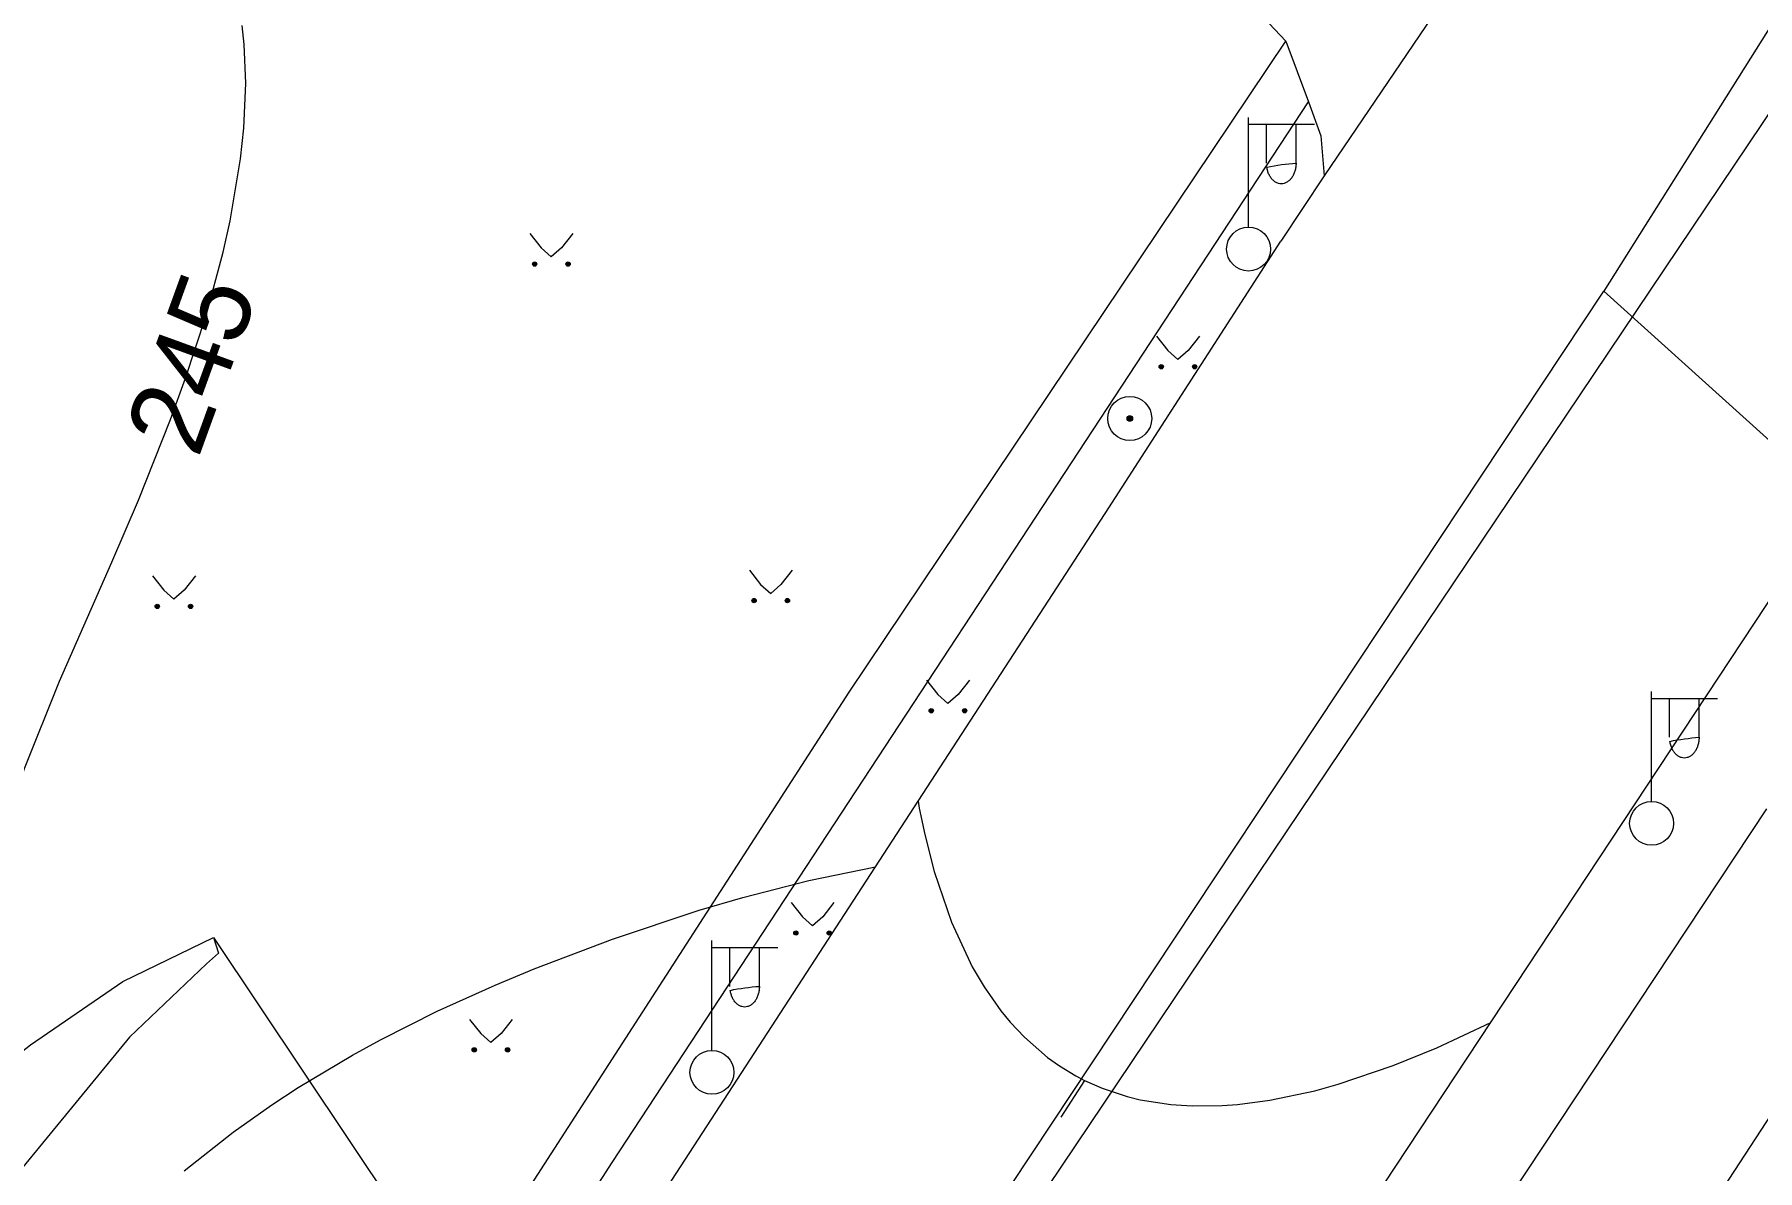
# Model space of a CAD drawing. Extents: x 1000 to 4000, y -5000 to -1000.
# Drawn here: x 1042.6 to 1121.1, y -4316.6 to -4264.8 of the extents above; entities that cross this region are included whole.
import ezdxf
from ezdxf.enums import TextEntityAlignment as Align

# ---------------------------------------------------------------- set-up
doc = ezdxf.new("R2010")
doc.units = 0
doc.header["$MEASUREMENT"] = 0
for name, color, linetype in [('СЛОЙ_24', 7, 'CONTINUOUS'), ('СЛОЙ_3', 7, 'CONTINUOUS'), ('СЛОЙ_37', 7, 'CONTINUOUS'), ('СЛОЙ_40', 7, 'CONTINUOUS'), ('СЛОЙ_41', 7, 'CONTINUOUS'), ('СЛОЙ_44', 7, 'CONTINUOUS'), ('СЛОЙ_50', 7, 'CONTINUOUS'), ('СЛОЙ_51', 7, 'CONTINUOUS'), ('СЛОЙ_52', 7, 'CONTINUOUS')]:
    doc.layers.add(name, color=color, linetype=linetype)
doc.styles.add('STYLE-CHAR_FAST_FONT', font='CHAR_FAST_FONT.shx')

# ---------------------------------------------------------------- blocks, each defined once
blk = doc.blocks.new('*U115')
at = {"layer": 'СЛОЙ_3', "color": 5, "linetype": 'Continuous'}
for points in [[(-0.125, -0.025), (-0.128, 0), (-0.125, 0.025)], [(-0.118, -0.049), (-0.125, 0.025), (-0.118, 0.049)], [(-0.125, -0.025), (-0.125, 0.025), (-0.118, -0.049)], [(-0.106, -0.071), (-0.118, 0.049), (-0.106, 0.071)], [(-0.118, -0.049), (-0.118, 0.049), (-0.106, -0.071)], [(-0.09, -0.09), (-0.106, 0.071), (-0.09, 0.09)], [(-0.106, -0.071), (-0.106, 0.071), (-0.09, -0.09)], [(-0.071, -0.106), (-0.09, 0.09), (-0.071, 0.106)], [(-0.09, -0.09), (-0.09, 0.09), (-0.071, -0.106)], [(-0.049, -0.118), (-0.071, 0.106), (-0.049, 0.118)], [(-0.071, -0.106), (-0.071, 0.106), (-0.049, -0.118)], [(-0.025, -0.125), (-0.049, 0.118), (-0.025, 0.125)], [(-0.049, -0.118), (-0.049, 0.118), (-0.025, -0.125)], [(0, -0.128), (-0.025, 0.125), (0, 0.127)], [(-0.025, -0.125), (-0.025, 0.125), (0, -0.128)]]:
    blk.add_solid(points, dxfattribs=at)
at = {"layer": 'СЛОЙ_3', "color": 5, "linetype": 'Continuous', "extrusion": (0, 0, -1)}
for points in [[(0, -0.128), (0, 0.127), (-0.025, -0.125)], [(-0.025, -0.125), (0, 0.127), (-0.025, 0.125)], [(-0.025, -0.125), (-0.025, 0.125), (-0.049, -0.118)], [(-0.049, -0.118), (-0.025, 0.125), (-0.049, 0.118)], [(-0.049, -0.118), (-0.049, 0.118), (-0.071, -0.106)], [(-0.071, -0.106), (-0.049, 0.118), (-0.071, 0.106)], [(-0.071, -0.106), (-0.071, 0.106), (-0.09, -0.09)], [(-0.09, -0.09), (-0.071, 0.106), (-0.09, 0.09)], [(-0.09, -0.09), (-0.09, 0.09), (-0.106, -0.071)], [(-0.106, -0.071), (-0.09, 0.09), (-0.106, 0.071)], [(-0.106, -0.071), (-0.106, 0.071), (-0.118, -0.049)], [(-0.118, -0.049), (-0.106, 0.071), (-0.118, 0.049)], [(-0.118, -0.049), (-0.118, 0.049), (-0.125, -0.025)], [(-0.125, -0.025), (-0.118, 0.049), (-0.125, 0.025)], [(-0.125, -0.025), (-0.125, 0.025), (-0.127, 0)]]:
    blk.add_solid(points, dxfattribs=at)

msp = doc.modelspace()

# ---------------------------------------------------------------- linework, layer by layer
at = {"layer": 'СЛОЙ_24', "color": 253, "linetype": 'Continuous', "lineweight": 0}
for points in [[(1049.98, -4251.891), (1094.884, -4261.909), (1098.32, -4263.747), (1099.599, -4265.106)], [(1061.811, -4322.475), (1079.7, -4294.764), (1099.599, -4265.106)], [(1099.599, -4265.106), (1100.62, -4267.87)], [(1043.803, -4353.619), (1050.612, -4344.566), (1068.913, -4316.188), (1100.62, -4267.87)], [(1100.62, -4267.87), (1101.188, -4269.41), (1101.34, -4271.235)], [(1101.34, -4271.235), (1099.359, -4274.22)], [(1053.52, -4344.839), (1091.527, -4286.37), (1099.359, -4274.22)], [(1000, -4474.707), (1122.031, -4289.966)], [(1000, -4499.21), (1096.219, -4353.04), (1126.535, -4306.624), (1132.158, -4296.537)]]:
    msp.add_lwpolyline(points, dxfattribs=at)
at = {"layer": 'СЛОЙ_3', "color": 253, "linetype": 'Continuous', "lineweight": 0}
for p, q in [((1097.895, -4273.577), (1097.895, -4268.577)), ((1097.895, -4271.577), (1097.895, -4268.577)), ((1097.895, -4268.891), (1100.895, -4268.891)), ((1098.716, -4270.659), (1098.716, -4268.891)), ((1100.058, -4270.659), (1100.058, -4268.891)), ((1116.254, -4299.736), (1116.254, -4294.736)), ((1116.254, -4297.736), (1116.254, -4294.736)), ((1116.254, -4295.05), (1119.254, -4295.05)), ((1117.075, -4296.818), (1117.075, -4295.05)), ((1118.417, -4296.818), (1118.417, -4295.05)), ((1073.451, -4311.08), (1073.451, -4306.08)), ((1073.451, -4309.08), (1073.451, -4306.08)), ((1073.451, -4306.394), (1076.451, -4306.394)), ((1074.272, -4308.162), (1074.272, -4306.394)), ((1075.614, -4308.162), (1075.614, -4306.394))]:
    msp.add_line(p, q, dxfattribs=at)
for points in [[(1100.058, -4270.659, -0.035191), (1100.045, -4270.843, -0.036545), (1100.007, -4271.02, -0.03934), (1099.945, -4271.183, -0.0437), (1099.862, -4271.326, -0.049642), (1099.76, -4271.443, -0.056748), (1099.644, -4271.53, -0.0637), (1099.518, -4271.584, -0.068204), (1099.387, -4271.602, -0.068204), (1099.256, -4271.584, -0.0637), (1099.13, -4271.53, -0.056748), (1099.014, -4271.443, -0.049642), (1098.912, -4271.326, -0.0437), (1098.829, -4271.183, -0.03934), (1098.767, -4271.02, -0.036545), (1098.729, -4270.843, -0.035191)], [(1118.417, -4296.818, -0.035191), (1118.404, -4297.002, -0.036545), (1118.366, -4297.179, -0.03934), (1118.304, -4297.342, -0.0437), (1118.221, -4297.485, -0.049642), (1118.119, -4297.602, -0.056748), (1118.003, -4297.689, -0.0637), (1117.877, -4297.743, -0.068204), (1117.746, -4297.761, -0.068204), (1117.615, -4297.743, -0.0637), (1117.489, -4297.689, -0.056748), (1117.373, -4297.602, -0.049642), (1117.271, -4297.485, -0.0437), (1117.188, -4297.342, -0.03934), (1117.126, -4297.179, -0.036545), (1117.088, -4297.002, -0.035191)], [(1075.614, -4308.162, -0.035191), (1075.601, -4308.346, -0.036545), (1075.563, -4308.523, -0.03934), (1075.501, -4308.686, -0.0437), (1075.418, -4308.829, -0.049642), (1075.316, -4308.946, -0.056748), (1075.2, -4309.033, -0.0637), (1075.074, -4309.087, -0.068204), (1074.943, -4309.105, -0.068204), (1074.812, -4309.087, -0.0637), (1074.686, -4309.033, -0.056748), (1074.57, -4308.946, -0.049642), (1074.468, -4308.829, -0.0437), (1074.385, -4308.686, -0.03934), (1074.323, -4308.523, -0.036545), (1074.285, -4308.346, -0.035191)]]:
    msp.add_lwpolyline(points, format="xyb", close=True, dxfattribs=at)
for centre, radius in [((1097.895, -4274.577), 1), ((1092.486, -4282.294), 1), ((1092.486, -4282.294), 0.127), ((1116.254, -4300.736), 1), ((1073.451, -4312.08), 1)]:
    msp.add_circle(centre, radius, dxfattribs=at)
at = {"layer": 'СЛОЙ_37', "color": 253, "linetype": 'Continuous', "lineweight": 0}
for points in [[(1018.812, -4375.464), (1015.115, -4369.626), (1011.384, -4365.175), (1009.4, -4363.675), (1008.815, -4363.141), (1008.556, -4362.78), (1008.574, -4362.264), (1008.739, -4361.857), (1011.708, -4356.776), (1012.115, -4355.708), (1014.122, -4352.174), (1021.707, -4337.773), (1022.622, -4335.943), (1030.919, -4321.262), (1033.346, -4318.478), (1037.844, -4314.411), (1042.418, -4310.827), (1046.624, -4307.941), (1050.752, -4305.936)], [(1050.752, -4305.936), (1050.97, -4306.65), (1050.436, -4307.133), (1046.929, -4310.483), (1040.512, -4318.274), (1036.433, -4323.04), (1032.012, -4328.684), (1025.265, -4337.696), (1023.842, -4340.111), (1022.927, -4342.195), (1017.958, -4352.708), (1015.125, -4358.796), (1015.048, -4359.79), (1015.2, -4360.807), (1015.632, -4361.926), (1015.999, -4362.634), (1021.012, -4371.897), (1018.812, -4375.464)]]:
    msp.add_lwpolyline(points, dxfattribs=at)
at = {"layer": 'СЛОЙ_40', "color": 253, "linetype": 'Continuous', "lineweight": 0}
msp.add_line((1050.752, -4305.936), (1061.811, -4322.475), dxfattribs=at)
msp.add_lwpolyline([(1003.863, -4477.748), (1034.808, -4431.013), (1121.503, -4300.079)], dxfattribs=at)
at = {"layer": 'СЛОЙ_41', "color": 253, "linetype": 'Continuous', "lineweight": 0}
for p, q in [((1065.163, -4273.874), (1065.673, -4274.524)), ((1067.113, -4273.874), (1066.603, -4274.524)), ((1065.673, -4274.524), (1066.133, -4274.934)), ((1066.603, -4274.524), (1066.133, -4274.934)), ((1093.706, -4278.546), (1094.216, -4279.196)), ((1095.656, -4278.546), (1095.146, -4279.196)), ((1094.216, -4279.196), (1094.676, -4279.606)), ((1095.146, -4279.196), (1094.676, -4279.606)), ((1075.158, -4289.201), (1075.668, -4289.851)), ((1077.108, -4289.201), (1076.598, -4289.851)), ((1047.971, -4289.465), (1048.481, -4290.115)), ((1048.481, -4290.115), (1048.941, -4290.525)), ((1049.411, -4290.115), (1048.941, -4290.525)), ((1049.921, -4289.465), (1049.411, -4290.115)), ((1075.668, -4289.851), (1076.128, -4290.261)), ((1076.598, -4289.851), (1076.128, -4290.261)), ((1083.23, -4294.221), (1083.74, -4294.871)), ((1085.18, -4294.221), (1084.67, -4294.871)), ((1083.74, -4294.871), (1084.2, -4295.281)), ((1084.67, -4294.871), (1084.2, -4295.281)), ((1077.06, -4304.343), (1077.57, -4304.993)), ((1077.57, -4304.993), (1078.03, -4305.403)), ((1078.5, -4304.993), (1078.03, -4305.403)), ((1079.01, -4304.343), (1078.5, -4304.993)), ((1062.409, -4309.666), (1062.919, -4310.316)), ((1064.359, -4309.666), (1063.849, -4310.316)), ((1062.919, -4310.316), (1063.379, -4310.726)), ((1063.849, -4310.316), (1063.379, -4310.726))]:
    msp.add_line(p, q, dxfattribs=at)
for centre in [(1065.377, -4275.262), (1066.898, -4275.262), (1093.92, -4279.934), (1095.441, -4279.934), (1048.185, -4290.855), (1049.706, -4290.855), (1075.372, -4290.589), (1076.893, -4290.589), (1083.444, -4295.609), (1084.965, -4295.609), (1077.274, -4305.731), (1078.795, -4305.731), (1062.623, -4311.054), (1064.144, -4311.054)]:
    msp.add_circle(centre, 0.0976, dxfattribs=at)
for points in [[(1065.286, -4275.299), (1065.281, -4275.243), (1065.286, -4275.225)], [(1065.295, -4275.316), (1065.286, -4275.225), (1065.295, -4275.208)], [(1065.286, -4275.299), (1065.286, -4275.225), (1065.295, -4275.316)], [(1065.308, -4275.331), (1065.295, -4275.208), (1065.308, -4275.193)], [(1065.295, -4275.316), (1065.295, -4275.208), (1065.308, -4275.331)], [(1065.322, -4275.343), (1065.308, -4275.193), (1065.322, -4275.181)], [(1065.308, -4275.331), (1065.308, -4275.193), (1065.322, -4275.343)], [(1065.339, -4275.352), (1065.322, -4275.181), (1065.339, -4275.172)], [(1065.322, -4275.343), (1065.322, -4275.181), (1065.339, -4275.352)], [(1065.358, -4275.358), (1065.339, -4275.172), (1065.358, -4275.166)], [(1065.339, -4275.352), (1065.339, -4275.172), (1065.358, -4275.358)], [(1065.377, -4275.36), (1065.358, -4275.166), (1065.377, -4275.164)], [(1065.358, -4275.358), (1065.358, -4275.166), (1065.377, -4275.36)], [(1066.807, -4275.299), (1066.802, -4275.243), (1066.807, -4275.225)], [(1066.816, -4275.316), (1066.807, -4275.225), (1066.816, -4275.208)], [(1066.807, -4275.299), (1066.807, -4275.225), (1066.816, -4275.316)], [(1066.829, -4275.331), (1066.816, -4275.208), (1066.829, -4275.193)], [(1066.816, -4275.316), (1066.816, -4275.208), (1066.829, -4275.331)], [(1066.843, -4275.343), (1066.829, -4275.193), (1066.843, -4275.181)], [(1066.829, -4275.331), (1066.829, -4275.193), (1066.843, -4275.343)], [(1066.86, -4275.352), (1066.843, -4275.181), (1066.86, -4275.172)], [(1066.843, -4275.343), (1066.843, -4275.181), (1066.86, -4275.352)], [(1066.879, -4275.358), (1066.86, -4275.172), (1066.879, -4275.166)], [(1066.86, -4275.352), (1066.86, -4275.172), (1066.879, -4275.358)], [(1066.898, -4275.36), (1066.879, -4275.166), (1066.898, -4275.164)], [(1066.879, -4275.358), (1066.879, -4275.166), (1066.898, -4275.36)], [(1065.281, -4275.281), (1065.279, -4275.262), (1065.281, -4275.243)], [(1065.281, -4275.281), (1065.281, -4275.243), (1065.286, -4275.299)], [(1066.802, -4275.281), (1066.8, -4275.262), (1066.802, -4275.243)], [(1066.802, -4275.281), (1066.802, -4275.243), (1066.807, -4275.299)], [(1093.824, -4279.953), (1093.822, -4279.934), (1093.824, -4279.915)], [(1093.829, -4279.971), (1093.824, -4279.915), (1093.829, -4279.897)], [(1093.824, -4279.953), (1093.824, -4279.915), (1093.829, -4279.971)], [(1093.838, -4279.988), (1093.829, -4279.897), (1093.838, -4279.88)], [(1093.829, -4279.971), (1093.829, -4279.897), (1093.838, -4279.988)], [(1093.851, -4280.003), (1093.838, -4279.88), (1093.851, -4279.865)], [(1093.838, -4279.988), (1093.838, -4279.88), (1093.851, -4280.003)], [(1093.865, -4280.015), (1093.851, -4279.865), (1093.865, -4279.853)], [(1093.851, -4280.003), (1093.851, -4279.865), (1093.865, -4280.015)], [(1093.882, -4280.024), (1093.865, -4279.853), (1093.882, -4279.844)], [(1093.865, -4280.015), (1093.865, -4279.853), (1093.882, -4280.024)], [(1093.901, -4280.03), (1093.882, -4279.844), (1093.901, -4279.838)], [(1093.882, -4280.024), (1093.882, -4279.844), (1093.901, -4280.03)], [(1093.92, -4280.032), (1093.901, -4279.838), (1093.92, -4279.836)], [(1093.901, -4280.03), (1093.901, -4279.838), (1093.92, -4280.032)], [(1095.345, -4279.953), (1095.343, -4279.934), (1095.345, -4279.915)], [(1095.35, -4279.971), (1095.345, -4279.915), (1095.35, -4279.897)], [(1095.345, -4279.953), (1095.345, -4279.915), (1095.35, -4279.971)], [(1095.359, -4279.988), (1095.35, -4279.897), (1095.359, -4279.88)], [(1095.35, -4279.971), (1095.35, -4279.897), (1095.359, -4279.988)], [(1095.372, -4280.003), (1095.359, -4279.88), (1095.372, -4279.865)], [(1095.359, -4279.988), (1095.359, -4279.88), (1095.372, -4280.003)], [(1095.386, -4280.015), (1095.372, -4279.865), (1095.386, -4279.853)], [(1095.372, -4280.003), (1095.372, -4279.865), (1095.386, -4280.015)], [(1095.403, -4280.024), (1095.386, -4279.853), (1095.403, -4279.844)], [(1095.386, -4280.015), (1095.386, -4279.853), (1095.403, -4280.024)], [(1095.422, -4280.03), (1095.403, -4279.844), (1095.422, -4279.838)], [(1095.403, -4280.024), (1095.403, -4279.844), (1095.422, -4280.03)], [(1095.441, -4280.032), (1095.422, -4279.838), (1095.441, -4279.836)], [(1095.422, -4280.03), (1095.422, -4279.838), (1095.441, -4280.032)], [(1048.089, -4290.874), (1048.087, -4290.855), (1048.089, -4290.835)], [(1048.095, -4290.892), (1048.089, -4290.835), (1048.095, -4290.817)], [(1048.089, -4290.874), (1048.089, -4290.835), (1048.095, -4290.892)], [(1048.104, -4290.909), (1048.095, -4290.817), (1048.104, -4290.8)], [(1048.095, -4290.892), (1048.095, -4290.817), (1048.104, -4290.909)], [(1048.116, -4290.924), (1048.104, -4290.8), (1048.116, -4290.786)], [(1048.104, -4290.909), (1048.104, -4290.8), (1048.116, -4290.924)], [(1048.131, -4290.936), (1048.116, -4290.786), (1048.131, -4290.773)], [(1048.116, -4290.924), (1048.116, -4290.786), (1048.131, -4290.936)], [(1048.148, -4290.945), (1048.131, -4290.773), (1048.148, -4290.764)], [(1048.131, -4290.936), (1048.131, -4290.773), (1048.148, -4290.945)], [(1048.166, -4290.95), (1048.148, -4290.764), (1048.166, -4290.759)], [(1048.148, -4290.945), (1048.148, -4290.764), (1048.166, -4290.95)], [(1048.185, -4290.952), (1048.166, -4290.759), (1048.185, -4290.757)], [(1048.166, -4290.95), (1048.166, -4290.759), (1048.185, -4290.952)], [(1049.61, -4290.874), (1049.608, -4290.855), (1049.61, -4290.835)], [(1049.616, -4290.892), (1049.61, -4290.835), (1049.616, -4290.817)], [(1049.61, -4290.874), (1049.61, -4290.835), (1049.616, -4290.892)], [(1049.625, -4290.909), (1049.616, -4290.817), (1049.625, -4290.8)], [(1049.616, -4290.892), (1049.616, -4290.817), (1049.625, -4290.909)], [(1049.637, -4290.924), (1049.625, -4290.8), (1049.637, -4290.786)], [(1049.625, -4290.909), (1049.625, -4290.8), (1049.637, -4290.924)], [(1049.652, -4290.936), (1049.637, -4290.786), (1049.652, -4290.773)], [(1049.637, -4290.924), (1049.637, -4290.786), (1049.652, -4290.936)], [(1049.669, -4290.945), (1049.652, -4290.773), (1049.669, -4290.764)], [(1049.652, -4290.936), (1049.652, -4290.773), (1049.669, -4290.945)], [(1049.687, -4290.95), (1049.669, -4290.764), (1049.687, -4290.759)], [(1049.669, -4290.945), (1049.669, -4290.764), (1049.687, -4290.95)], [(1049.706, -4290.952), (1049.687, -4290.759), (1049.706, -4290.757)], [(1049.687, -4290.95), (1049.687, -4290.759), (1049.706, -4290.952)], [(1075.276, -4290.608), (1075.274, -4290.589), (1075.276, -4290.57)], [(1075.281, -4290.626), (1075.276, -4290.57), (1075.281, -4290.552)], [(1075.276, -4290.608), (1075.276, -4290.57), (1075.281, -4290.626)], [(1075.29, -4290.643), (1075.281, -4290.552), (1075.29, -4290.535)], [(1075.281, -4290.626), (1075.281, -4290.552), (1075.29, -4290.643)], [(1075.303, -4290.658), (1075.29, -4290.535), (1075.303, -4290.52)], [(1075.29, -4290.643), (1075.29, -4290.535), (1075.303, -4290.658)], [(1075.317, -4290.67), (1075.303, -4290.52), (1075.317, -4290.508)], [(1075.303, -4290.658), (1075.303, -4290.52), (1075.317, -4290.67)], [(1075.334, -4290.679), (1075.317, -4290.508), (1075.334, -4290.499)], [(1075.317, -4290.67), (1075.317, -4290.508), (1075.334, -4290.679)], [(1075.353, -4290.685), (1075.334, -4290.499), (1075.353, -4290.493)], [(1075.334, -4290.679), (1075.334, -4290.499), (1075.353, -4290.685)], [(1075.372, -4290.687), (1075.353, -4290.493), (1075.372, -4290.491)], [(1075.353, -4290.685), (1075.353, -4290.493), (1075.372, -4290.687)], [(1076.797, -4290.608), (1076.795, -4290.589), (1076.797, -4290.57)], [(1076.802, -4290.626), (1076.797, -4290.57), (1076.802, -4290.552)], [(1076.797, -4290.608), (1076.797, -4290.57), (1076.802, -4290.626)], [(1076.811, -4290.643), (1076.802, -4290.552), (1076.811, -4290.535)], [(1076.802, -4290.626), (1076.802, -4290.552), (1076.811, -4290.643)], [(1076.824, -4290.658), (1076.811, -4290.535), (1076.824, -4290.52)], [(1076.811, -4290.643), (1076.811, -4290.535), (1076.824, -4290.658)], [(1076.838, -4290.67), (1076.824, -4290.52), (1076.838, -4290.508)], [(1076.824, -4290.658), (1076.824, -4290.52), (1076.838, -4290.67)], [(1076.855, -4290.679), (1076.838, -4290.508), (1076.855, -4290.499)], [(1076.838, -4290.67), (1076.838, -4290.508), (1076.855, -4290.679)], [(1076.874, -4290.685), (1076.855, -4290.499), (1076.874, -4290.493)], [(1076.855, -4290.679), (1076.855, -4290.499), (1076.874, -4290.685)], [(1076.893, -4290.687), (1076.874, -4290.493), (1076.893, -4290.491)], [(1076.874, -4290.685), (1076.874, -4290.493), (1076.893, -4290.687)], [(1083.348, -4295.628), (1083.346, -4295.609), (1083.348, -4295.59)], [(1083.353, -4295.646), (1083.348, -4295.59), (1083.353, -4295.572)], [(1083.348, -4295.628), (1083.348, -4295.59), (1083.353, -4295.646)], [(1083.362, -4295.663), (1083.353, -4295.572), (1083.362, -4295.555)], [(1083.353, -4295.646), (1083.353, -4295.572), (1083.362, -4295.663)], [(1083.375, -4295.678), (1083.362, -4295.555), (1083.375, -4295.54)], [(1083.362, -4295.663), (1083.362, -4295.555), (1083.375, -4295.678)], [(1083.389, -4295.69), (1083.375, -4295.54), (1083.389, -4295.528)], [(1083.375, -4295.678), (1083.375, -4295.54), (1083.389, -4295.69)], [(1083.406, -4295.699), (1083.389, -4295.528), (1083.406, -4295.519)], [(1083.389, -4295.69), (1083.389, -4295.528), (1083.406, -4295.699)], [(1083.425, -4295.705), (1083.406, -4295.519), (1083.425, -4295.513)], [(1083.406, -4295.699), (1083.406, -4295.519), (1083.425, -4295.705)], [(1083.444, -4295.707), (1083.425, -4295.513), (1083.444, -4295.511)], [(1083.425, -4295.705), (1083.425, -4295.513), (1083.444, -4295.707)], [(1084.869, -4295.628), (1084.867, -4295.609), (1084.869, -4295.59)], [(1084.874, -4295.646), (1084.869, -4295.59), (1084.874, -4295.572)], [(1084.869, -4295.628), (1084.869, -4295.59), (1084.874, -4295.646)], [(1084.883, -4295.663), (1084.874, -4295.572), (1084.883, -4295.555)], [(1084.874, -4295.646), (1084.874, -4295.572), (1084.883, -4295.663)], [(1084.896, -4295.678), (1084.883, -4295.555), (1084.896, -4295.54)], [(1084.883, -4295.663), (1084.883, -4295.555), (1084.896, -4295.678)], [(1084.91, -4295.69), (1084.896, -4295.54), (1084.91, -4295.528)], [(1084.896, -4295.678), (1084.896, -4295.54), (1084.91, -4295.69)], [(1084.927, -4295.699), (1084.91, -4295.528), (1084.927, -4295.519)], [(1084.91, -4295.69), (1084.91, -4295.528), (1084.927, -4295.699)], [(1084.946, -4295.705), (1084.927, -4295.519), (1084.946, -4295.513)], [(1084.927, -4295.699), (1084.927, -4295.519), (1084.946, -4295.705)], [(1084.965, -4295.707), (1084.946, -4295.513), (1084.965, -4295.511)], [(1084.946, -4295.705), (1084.946, -4295.513), (1084.965, -4295.707)], [(1077.178, -4305.75), (1077.176, -4305.731), (1077.178, -4305.712)], [(1077.183, -4305.768), (1077.178, -4305.712), (1077.183, -4305.694)], [(1077.178, -4305.75), (1077.178, -4305.712), (1077.183, -4305.768)], [(1077.192, -4305.785), (1077.183, -4305.694), (1077.192, -4305.677)], [(1077.183, -4305.768), (1077.183, -4305.694), (1077.192, -4305.785)], [(1077.205, -4305.8), (1077.192, -4305.677), (1077.205, -4305.662)], [(1077.192, -4305.785), (1077.192, -4305.677), (1077.205, -4305.8)], [(1077.219, -4305.812), (1077.205, -4305.662), (1077.219, -4305.65)], [(1077.205, -4305.8), (1077.205, -4305.662), (1077.219, -4305.812)], [(1077.236, -4305.821), (1077.219, -4305.65), (1077.236, -4305.641)], [(1077.219, -4305.812), (1077.219, -4305.65), (1077.236, -4305.821)], [(1077.255, -4305.827), (1077.236, -4305.641), (1077.255, -4305.635)], [(1077.236, -4305.821), (1077.236, -4305.641), (1077.255, -4305.827)], [(1077.274, -4305.829), (1077.255, -4305.635), (1077.274, -4305.633)], [(1077.255, -4305.827), (1077.255, -4305.635), (1077.274, -4305.829)], [(1078.699, -4305.75), (1078.697, -4305.731), (1078.699, -4305.712)], [(1078.704, -4305.768), (1078.699, -4305.712), (1078.704, -4305.694)], [(1078.699, -4305.75), (1078.699, -4305.712), (1078.704, -4305.768)], [(1078.713, -4305.785), (1078.704, -4305.694), (1078.713, -4305.677)], [(1078.704, -4305.768), (1078.704, -4305.694), (1078.713, -4305.785)], [(1078.726, -4305.8), (1078.713, -4305.677), (1078.726, -4305.662)], [(1078.713, -4305.785), (1078.713, -4305.677), (1078.726, -4305.8)], [(1078.74, -4305.812), (1078.726, -4305.662), (1078.74, -4305.65)], [(1078.726, -4305.8), (1078.726, -4305.662), (1078.74, -4305.812)], [(1078.757, -4305.821), (1078.74, -4305.65), (1078.757, -4305.641)], [(1078.74, -4305.812), (1078.74, -4305.65), (1078.757, -4305.821)], [(1078.776, -4305.827), (1078.757, -4305.641), (1078.776, -4305.635)], [(1078.757, -4305.821), (1078.757, -4305.641), (1078.776, -4305.827)], [(1078.795, -4305.829), (1078.776, -4305.635), (1078.795, -4305.633)], [(1078.776, -4305.827), (1078.776, -4305.635), (1078.795, -4305.829)], [(1062.527, -4311.073), (1062.525, -4311.054), (1062.527, -4311.035)], [(1062.532, -4311.091), (1062.527, -4311.035), (1062.532, -4311.017)], [(1062.527, -4311.073), (1062.527, -4311.035), (1062.532, -4311.091)], [(1062.541, -4311.108), (1062.532, -4311.017), (1062.541, -4311)], [(1062.532, -4311.091), (1062.532, -4311.017), (1062.541, -4311.108)], [(1062.554, -4311.123), (1062.541, -4311), (1062.554, -4310.985)], [(1062.541, -4311.108), (1062.541, -4311), (1062.554, -4311.123)], [(1062.568, -4311.135), (1062.554, -4310.985), (1062.568, -4310.973)], [(1062.554, -4311.123), (1062.554, -4310.985), (1062.568, -4311.135)], [(1062.585, -4311.144), (1062.568, -4310.973), (1062.585, -4310.964)], [(1062.568, -4311.135), (1062.568, -4310.973), (1062.585, -4311.144)], [(1062.604, -4311.15), (1062.585, -4310.964), (1062.604, -4310.958)], [(1062.585, -4311.144), (1062.585, -4310.964), (1062.604, -4311.15)], [(1062.623, -4311.152), (1062.604, -4310.958), (1062.623, -4310.956)], [(1062.604, -4311.15), (1062.604, -4310.958), (1062.623, -4311.152)], [(1064.048, -4311.073), (1064.046, -4311.054), (1064.048, -4311.035)], [(1064.053, -4311.091), (1064.048, -4311.035), (1064.053, -4311.017)], [(1064.048, -4311.073), (1064.048, -4311.035), (1064.053, -4311.091)], [(1064.062, -4311.108), (1064.053, -4311.017), (1064.062, -4311)], [(1064.053, -4311.091), (1064.053, -4311.017), (1064.062, -4311.108)], [(1064.075, -4311.123), (1064.062, -4311), (1064.075, -4310.985)], [(1064.062, -4311.108), (1064.062, -4311), (1064.075, -4311.123)], [(1064.089, -4311.135), (1064.075, -4310.985), (1064.089, -4310.973)], [(1064.075, -4311.123), (1064.075, -4310.985), (1064.089, -4311.135)], [(1064.106, -4311.144), (1064.089, -4310.973), (1064.106, -4310.964)], [(1064.089, -4311.135), (1064.089, -4310.973), (1064.106, -4311.144)], [(1064.125, -4311.15), (1064.106, -4310.964), (1064.125, -4310.958)], [(1064.106, -4311.144), (1064.106, -4310.964), (1064.125, -4311.15)], [(1064.144, -4311.152), (1064.125, -4310.958), (1064.144, -4310.956)], [(1064.125, -4311.15), (1064.125, -4310.958), (1064.144, -4311.152)]]:
    msp.add_solid(points, dxfattribs=at)
at = {"layer": 'СЛОЙ_41', "color": 253, "linetype": 'Continuous', "lineweight": 0, "extrusion": (0, 0, -1)}
for points in [[(-1065.377, -4275.36), (-1065.377, -4275.164), (-1065.396, -4275.358)], [(-1065.396, -4275.358), (-1065.377, -4275.164), (-1065.396, -4275.166)], [(-1065.396, -4275.358), (-1065.396, -4275.166), (-1065.414, -4275.352)], [(-1065.414, -4275.352), (-1065.396, -4275.166), (-1065.414, -4275.172)], [(-1065.414, -4275.352), (-1065.414, -4275.172), (-1065.431, -4275.343)], [(-1065.431, -4275.343), (-1065.414, -4275.172), (-1065.431, -4275.181)], [(-1065.431, -4275.343), (-1065.431, -4275.181), (-1065.446, -4275.331)], [(-1065.446, -4275.331), (-1065.431, -4275.181), (-1065.446, -4275.193)], [(-1065.446, -4275.331), (-1065.446, -4275.193), (-1065.458, -4275.316)], [(-1065.458, -4275.316), (-1065.446, -4275.193), (-1065.458, -4275.208)], [(-1065.458, -4275.316), (-1065.458, -4275.208), (-1065.467, -4275.299)], [(-1065.467, -4275.299), (-1065.458, -4275.208), (-1065.467, -4275.225)], [(-1065.467, -4275.299), (-1065.467, -4275.225), (-1065.472, -4275.281)], [(-1065.472, -4275.281), (-1065.467, -4275.225), (-1065.472, -4275.243)], [(-1066.898, -4275.36), (-1066.898, -4275.164), (-1066.917, -4275.358)], [(-1066.917, -4275.358), (-1066.898, -4275.164), (-1066.917, -4275.166)], [(-1066.917, -4275.358), (-1066.917, -4275.166), (-1066.935, -4275.352)], [(-1066.935, -4275.352), (-1066.917, -4275.166), (-1066.935, -4275.172)], [(-1066.935, -4275.352), (-1066.935, -4275.172), (-1066.952, -4275.343)], [(-1066.952, -4275.343), (-1066.935, -4275.172), (-1066.952, -4275.181)], [(-1066.952, -4275.343), (-1066.952, -4275.181), (-1066.967, -4275.331)], [(-1066.967, -4275.331), (-1066.952, -4275.181), (-1066.967, -4275.193)], [(-1066.967, -4275.331), (-1066.967, -4275.193), (-1066.979, -4275.316)], [(-1066.979, -4275.316), (-1066.967, -4275.193), (-1066.979, -4275.208)], [(-1066.979, -4275.316), (-1066.979, -4275.208), (-1066.988, -4275.299)], [(-1066.988, -4275.299), (-1066.979, -4275.208), (-1066.988, -4275.225)], [(-1066.988, -4275.299), (-1066.988, -4275.225), (-1066.993, -4275.281)], [(-1066.993, -4275.281), (-1066.988, -4275.225), (-1066.993, -4275.243)], [(-1065.472, -4275.281), (-1065.472, -4275.243), (-1065.474, -4275.262)], [(-1066.993, -4275.281), (-1066.993, -4275.243), (-1066.995, -4275.262)], [(-1093.92, -4280.032), (-1093.92, -4279.836), (-1093.939, -4280.03)], [(-1093.939, -4280.03), (-1093.92, -4279.836), (-1093.939, -4279.838)], [(-1093.939, -4280.03), (-1093.939, -4279.838), (-1093.957, -4280.024)], [(-1093.957, -4280.024), (-1093.939, -4279.838), (-1093.957, -4279.844)], [(-1093.957, -4280.024), (-1093.957, -4279.844), (-1093.974, -4280.015)], [(-1093.974, -4280.015), (-1093.957, -4279.844), (-1093.974, -4279.853)], [(-1093.974, -4280.015), (-1093.974, -4279.853), (-1093.989, -4280.003)], [(-1093.989, -4280.003), (-1093.974, -4279.853), (-1093.989, -4279.865)], [(-1093.989, -4280.003), (-1093.989, -4279.865), (-1094.001, -4279.988)], [(-1094.001, -4279.988), (-1093.989, -4279.865), (-1094.001, -4279.88)], [(-1094.001, -4279.988), (-1094.001, -4279.88), (-1094.01, -4279.971)], [(-1094.01, -4279.971), (-1094.001, -4279.88), (-1094.01, -4279.897)], [(-1094.01, -4279.971), (-1094.01, -4279.897), (-1094.015, -4279.953)], [(-1094.015, -4279.953), (-1094.01, -4279.897), (-1094.015, -4279.915)], [(-1094.015, -4279.953), (-1094.015, -4279.915), (-1094.017, -4279.934)], [(-1095.441, -4280.032), (-1095.441, -4279.836), (-1095.46, -4280.03)], [(-1095.46, -4280.03), (-1095.441, -4279.836), (-1095.46, -4279.838)], [(-1095.46, -4280.03), (-1095.46, -4279.838), (-1095.478, -4280.024)], [(-1095.478, -4280.024), (-1095.46, -4279.838), (-1095.478, -4279.844)], [(-1095.478, -4280.024), (-1095.478, -4279.844), (-1095.495, -4280.015)], [(-1095.495, -4280.015), (-1095.478, -4279.844), (-1095.495, -4279.853)], [(-1095.495, -4280.015), (-1095.495, -4279.853), (-1095.51, -4280.003)], [(-1095.51, -4280.003), (-1095.495, -4279.853), (-1095.51, -4279.865)], [(-1095.51, -4280.003), (-1095.51, -4279.865), (-1095.522, -4279.988)], [(-1095.522, -4279.988), (-1095.51, -4279.865), (-1095.522, -4279.88)], [(-1095.522, -4279.988), (-1095.522, -4279.88), (-1095.531, -4279.971)], [(-1095.531, -4279.971), (-1095.522, -4279.88), (-1095.531, -4279.897)], [(-1095.531, -4279.971), (-1095.531, -4279.897), (-1095.536, -4279.953)], [(-1095.536, -4279.953), (-1095.531, -4279.897), (-1095.536, -4279.915)], [(-1095.536, -4279.953), (-1095.536, -4279.915), (-1095.538, -4279.934)], [(-1048.185, -4290.952), (-1048.185, -4290.757), (-1048.204, -4290.95)], [(-1048.204, -4290.95), (-1048.185, -4290.757), (-1048.204, -4290.759)], [(-1048.204, -4290.95), (-1048.204, -4290.759), (-1048.222, -4290.945)], [(-1048.222, -4290.945), (-1048.204, -4290.759), (-1048.222, -4290.764)], [(-1048.222, -4290.945), (-1048.222, -4290.764), (-1048.239, -4290.936)], [(-1048.239, -4290.936), (-1048.222, -4290.764), (-1048.239, -4290.773)], [(-1048.239, -4290.936), (-1048.239, -4290.773), (-1048.254, -4290.924)], [(-1048.254, -4290.924), (-1048.239, -4290.773), (-1048.254, -4290.786)], [(-1048.254, -4290.924), (-1048.254, -4290.786), (-1048.266, -4290.909)], [(-1048.266, -4290.909), (-1048.254, -4290.786), (-1048.266, -4290.8)], [(-1048.266, -4290.909), (-1048.266, -4290.8), (-1048.275, -4290.892)], [(-1048.275, -4290.892), (-1048.266, -4290.8), (-1048.275, -4290.817)], [(-1048.275, -4290.892), (-1048.275, -4290.817), (-1048.281, -4290.874)], [(-1048.281, -4290.874), (-1048.275, -4290.817), (-1048.281, -4290.835)], [(-1048.281, -4290.874), (-1048.281, -4290.835), (-1048.283, -4290.855)], [(-1049.706, -4290.952), (-1049.706, -4290.757), (-1049.725, -4290.95)], [(-1049.725, -4290.95), (-1049.706, -4290.757), (-1049.725, -4290.759)], [(-1049.725, -4290.95), (-1049.725, -4290.759), (-1049.743, -4290.945)], [(-1049.743, -4290.945), (-1049.725, -4290.759), (-1049.743, -4290.764)], [(-1049.743, -4290.945), (-1049.743, -4290.764), (-1049.76, -4290.936)], [(-1049.76, -4290.936), (-1049.743, -4290.764), (-1049.76, -4290.773)], [(-1049.76, -4290.936), (-1049.76, -4290.773), (-1049.775, -4290.924)], [(-1049.775, -4290.924), (-1049.76, -4290.773), (-1049.775, -4290.786)], [(-1049.775, -4290.924), (-1049.775, -4290.786), (-1049.787, -4290.909)], [(-1049.787, -4290.909), (-1049.775, -4290.786), (-1049.787, -4290.8)], [(-1049.787, -4290.909), (-1049.787, -4290.8), (-1049.796, -4290.892)], [(-1049.796, -4290.892), (-1049.787, -4290.8), (-1049.796, -4290.817)], [(-1049.796, -4290.892), (-1049.796, -4290.817), (-1049.802, -4290.874)], [(-1049.802, -4290.874), (-1049.796, -4290.817), (-1049.802, -4290.835)], [(-1049.802, -4290.874), (-1049.802, -4290.835), (-1049.804, -4290.855)], [(-1075.372, -4290.687), (-1075.372, -4290.491), (-1075.391, -4290.685)], [(-1075.391, -4290.685), (-1075.372, -4290.491), (-1075.391, -4290.493)], [(-1075.391, -4290.685), (-1075.391, -4290.493), (-1075.409, -4290.679)], [(-1075.409, -4290.679), (-1075.391, -4290.493), (-1075.409, -4290.499)], [(-1075.409, -4290.679), (-1075.409, -4290.499), (-1075.426, -4290.67)], [(-1075.426, -4290.67), (-1075.409, -4290.499), (-1075.426, -4290.508)], [(-1075.426, -4290.67), (-1075.426, -4290.508), (-1075.441, -4290.658)], [(-1075.441, -4290.658), (-1075.426, -4290.508), (-1075.441, -4290.52)], [(-1075.441, -4290.658), (-1075.441, -4290.52), (-1075.453, -4290.643)], [(-1075.453, -4290.643), (-1075.441, -4290.52), (-1075.453, -4290.535)], [(-1075.453, -4290.643), (-1075.453, -4290.535), (-1075.462, -4290.626)], [(-1075.462, -4290.626), (-1075.453, -4290.535), (-1075.462, -4290.552)], [(-1075.462, -4290.626), (-1075.462, -4290.552), (-1075.467, -4290.608)], [(-1075.467, -4290.608), (-1075.462, -4290.552), (-1075.467, -4290.57)], [(-1075.467, -4290.608), (-1075.467, -4290.57), (-1075.469, -4290.589)], [(-1076.893, -4290.687), (-1076.893, -4290.491), (-1076.912, -4290.685)], [(-1076.912, -4290.685), (-1076.893, -4290.491), (-1076.912, -4290.493)], [(-1076.912, -4290.685), (-1076.912, -4290.493), (-1076.93, -4290.679)], [(-1076.93, -4290.679), (-1076.912, -4290.493), (-1076.93, -4290.499)], [(-1076.93, -4290.679), (-1076.93, -4290.499), (-1076.947, -4290.67)], [(-1076.947, -4290.67), (-1076.93, -4290.499), (-1076.947, -4290.508)], [(-1076.947, -4290.67), (-1076.947, -4290.508), (-1076.962, -4290.658)], [(-1076.962, -4290.658), (-1076.947, -4290.508), (-1076.962, -4290.52)], [(-1076.962, -4290.658), (-1076.962, -4290.52), (-1076.974, -4290.643)], [(-1076.974, -4290.643), (-1076.962, -4290.52), (-1076.974, -4290.535)], [(-1076.974, -4290.643), (-1076.974, -4290.535), (-1076.983, -4290.626)], [(-1076.983, -4290.626), (-1076.974, -4290.535), (-1076.983, -4290.552)], [(-1076.983, -4290.626), (-1076.983, -4290.552), (-1076.988, -4290.608)], [(-1076.988, -4290.608), (-1076.983, -4290.552), (-1076.988, -4290.57)], [(-1076.988, -4290.608), (-1076.988, -4290.57), (-1076.99, -4290.589)], [(-1083.444, -4295.707), (-1083.444, -4295.511), (-1083.463, -4295.705)], [(-1083.463, -4295.705), (-1083.444, -4295.511), (-1083.463, -4295.513)], [(-1083.463, -4295.705), (-1083.463, -4295.513), (-1083.481, -4295.699)], [(-1083.481, -4295.699), (-1083.463, -4295.513), (-1083.481, -4295.519)], [(-1083.481, -4295.699), (-1083.481, -4295.519), (-1083.498, -4295.69)], [(-1083.498, -4295.69), (-1083.481, -4295.519), (-1083.498, -4295.528)], [(-1083.498, -4295.69), (-1083.498, -4295.528), (-1083.513, -4295.678)], [(-1083.513, -4295.678), (-1083.498, -4295.528), (-1083.513, -4295.54)], [(-1083.513, -4295.678), (-1083.513, -4295.54), (-1083.525, -4295.663)], [(-1083.525, -4295.663), (-1083.513, -4295.54), (-1083.525, -4295.555)], [(-1083.525, -4295.663), (-1083.525, -4295.555), (-1083.534, -4295.646)], [(-1083.534, -4295.646), (-1083.525, -4295.555), (-1083.534, -4295.572)], [(-1083.534, -4295.646), (-1083.534, -4295.572), (-1083.539, -4295.628)], [(-1083.539, -4295.628), (-1083.534, -4295.572), (-1083.539, -4295.59)], [(-1083.539, -4295.628), (-1083.539, -4295.59), (-1083.541, -4295.609)], [(-1084.965, -4295.707), (-1084.965, -4295.511), (-1084.984, -4295.705)], [(-1084.984, -4295.705), (-1084.965, -4295.511), (-1084.984, -4295.513)], [(-1084.984, -4295.705), (-1084.984, -4295.513), (-1085.002, -4295.699)], [(-1085.002, -4295.699), (-1084.984, -4295.513), (-1085.002, -4295.519)], [(-1085.002, -4295.699), (-1085.002, -4295.519), (-1085.019, -4295.69)], [(-1085.019, -4295.69), (-1085.002, -4295.519), (-1085.019, -4295.528)], [(-1085.019, -4295.69), (-1085.019, -4295.528), (-1085.034, -4295.678)], [(-1085.034, -4295.678), (-1085.019, -4295.528), (-1085.034, -4295.54)], [(-1085.034, -4295.678), (-1085.034, -4295.54), (-1085.046, -4295.663)], [(-1085.046, -4295.663), (-1085.034, -4295.54), (-1085.046, -4295.555)], [(-1085.046, -4295.663), (-1085.046, -4295.555), (-1085.055, -4295.646)], [(-1085.055, -4295.646), (-1085.046, -4295.555), (-1085.055, -4295.572)], [(-1085.055, -4295.646), (-1085.055, -4295.572), (-1085.06, -4295.628)], [(-1085.06, -4295.628), (-1085.055, -4295.572), (-1085.06, -4295.59)], [(-1085.06, -4295.628), (-1085.06, -4295.59), (-1085.062, -4295.609)], [(-1077.274, -4305.829), (-1077.274, -4305.633), (-1077.293, -4305.827)], [(-1077.293, -4305.827), (-1077.274, -4305.633), (-1077.293, -4305.635)], [(-1077.293, -4305.827), (-1077.293, -4305.635), (-1077.311, -4305.821)], [(-1077.311, -4305.821), (-1077.293, -4305.635), (-1077.311, -4305.641)], [(-1077.311, -4305.821), (-1077.311, -4305.641), (-1077.328, -4305.812)], [(-1077.328, -4305.812), (-1077.311, -4305.641), (-1077.328, -4305.65)], [(-1077.328, -4305.812), (-1077.328, -4305.65), (-1077.343, -4305.8)], [(-1077.343, -4305.8), (-1077.328, -4305.65), (-1077.343, -4305.662)], [(-1077.343, -4305.8), (-1077.343, -4305.662), (-1077.355, -4305.785)], [(-1077.355, -4305.785), (-1077.343, -4305.662), (-1077.355, -4305.677)], [(-1077.355, -4305.785), (-1077.355, -4305.677), (-1077.364, -4305.768)], [(-1077.364, -4305.768), (-1077.355, -4305.677), (-1077.364, -4305.694)], [(-1077.364, -4305.768), (-1077.364, -4305.694), (-1077.369, -4305.75)], [(-1077.369, -4305.75), (-1077.364, -4305.694), (-1077.369, -4305.712)], [(-1077.369, -4305.75), (-1077.369, -4305.712), (-1077.371, -4305.731)], [(-1078.795, -4305.829), (-1078.795, -4305.633), (-1078.814, -4305.827)], [(-1078.814, -4305.827), (-1078.795, -4305.633), (-1078.814, -4305.635)], [(-1078.814, -4305.827), (-1078.814, -4305.635), (-1078.832, -4305.821)], [(-1078.832, -4305.821), (-1078.814, -4305.635), (-1078.832, -4305.641)], [(-1078.832, -4305.821), (-1078.832, -4305.641), (-1078.849, -4305.812)], [(-1078.849, -4305.812), (-1078.832, -4305.641), (-1078.849, -4305.65)], [(-1078.849, -4305.812), (-1078.849, -4305.65), (-1078.864, -4305.8)], [(-1078.864, -4305.8), (-1078.849, -4305.65), (-1078.864, -4305.662)], [(-1078.864, -4305.8), (-1078.864, -4305.662), (-1078.876, -4305.785)], [(-1078.876, -4305.785), (-1078.864, -4305.662), (-1078.876, -4305.677)], [(-1078.876, -4305.785), (-1078.876, -4305.677), (-1078.885, -4305.768)], [(-1078.885, -4305.768), (-1078.876, -4305.677), (-1078.885, -4305.694)], [(-1078.885, -4305.768), (-1078.885, -4305.694), (-1078.89, -4305.75)], [(-1078.89, -4305.75), (-1078.885, -4305.694), (-1078.89, -4305.712)], [(-1078.89, -4305.75), (-1078.89, -4305.712), (-1078.892, -4305.731)], [(-1062.623, -4311.152), (-1062.623, -4310.956), (-1062.642, -4311.15)], [(-1062.642, -4311.15), (-1062.623, -4310.956), (-1062.642, -4310.958)], [(-1062.642, -4311.15), (-1062.642, -4310.958), (-1062.66, -4311.144)], [(-1062.66, -4311.144), (-1062.642, -4310.958), (-1062.66, -4310.964)], [(-1062.66, -4311.144), (-1062.66, -4310.964), (-1062.677, -4311.135)], [(-1062.677, -4311.135), (-1062.66, -4310.964), (-1062.677, -4310.973)], [(-1062.677, -4311.135), (-1062.677, -4310.973), (-1062.692, -4311.123)], [(-1062.692, -4311.123), (-1062.677, -4310.973), (-1062.692, -4310.985)], [(-1062.692, -4311.123), (-1062.692, -4310.985), (-1062.704, -4311.108)], [(-1062.704, -4311.108), (-1062.692, -4310.985), (-1062.704, -4311)], [(-1062.704, -4311.108), (-1062.704, -4311), (-1062.713, -4311.091)], [(-1062.713, -4311.091), (-1062.704, -4311), (-1062.713, -4311.017)], [(-1062.713, -4311.091), (-1062.713, -4311.017), (-1062.718, -4311.073)], [(-1062.718, -4311.073), (-1062.713, -4311.017), (-1062.718, -4311.035)], [(-1062.718, -4311.073), (-1062.718, -4311.035), (-1062.72, -4311.054)], [(-1064.144, -4311.152), (-1064.144, -4310.956), (-1064.163, -4311.15)], [(-1064.163, -4311.15), (-1064.144, -4310.956), (-1064.163, -4310.958)], [(-1064.163, -4311.15), (-1064.163, -4310.958), (-1064.181, -4311.144)], [(-1064.181, -4311.144), (-1064.163, -4310.958), (-1064.181, -4310.964)], [(-1064.181, -4311.144), (-1064.181, -4310.964), (-1064.198, -4311.135)], [(-1064.198, -4311.135), (-1064.181, -4310.964), (-1064.198, -4310.973)], [(-1064.198, -4311.135), (-1064.198, -4310.973), (-1064.213, -4311.123)], [(-1064.213, -4311.123), (-1064.198, -4310.973), (-1064.213, -4310.985)], [(-1064.213, -4311.123), (-1064.213, -4310.985), (-1064.225, -4311.108)], [(-1064.225, -4311.108), (-1064.213, -4310.985), (-1064.225, -4311)], [(-1064.225, -4311.108), (-1064.225, -4311), (-1064.234, -4311.091)], [(-1064.234, -4311.091), (-1064.225, -4311), (-1064.234, -4311.017)], [(-1064.234, -4311.091), (-1064.234, -4311.017), (-1064.239, -4311.073)], [(-1064.239, -4311.073), (-1064.234, -4311.017), (-1064.239, -4311.035)], [(-1064.239, -4311.073), (-1064.239, -4311.035), (-1064.241, -4311.054)]]:
    msp.add_solid(points, dxfattribs=at)
at = {"layer": 'СЛОЙ_44', "color": 253, "linetype": 'Continuous', "lineweight": 0}
for points in [[(1261.315, -4000), (1226.071, -4089.096), (1220.291, -4101.567), (1189.266, -4159.664), (1182.269, -4171.223), (1147.289, -4225.062), (1144.343, -4229.571), (1124.192, -4260.408), (1114.078, -4276.498)], [(1000, -4450.294), (1087.062, -4317.227), (1114.078, -4276.498), (1162.403, -4320.077), (1355.822, -4535.298)]]:
    msp.add_lwpolyline(points, dxfattribs=at)
at = {"layer": 'СЛОЙ_50', "color": 253, "linetype": 'Continuous', "lineweight": 0}
msp.add_line((1090.422, -4312.446), (1089.34, -4314.128), dxfattribs=at)
for points in [[(1039.184, -4313.361), (1039.263, -4311.604), (1039.39, -4310.04), (1039.663, -4307.717), (1040.045, -4305.435), (1040.282, -4304.313), (1040.805, -4302.255), (1041.21, -4300.905), (1042.132, -4298.238), (1043.738, -4294.264), (1046.115, -4288.845), (1047.33, -4286.013), (1048.792, -4282.34), (1049.476, -4280.456), (1050.407, -4277.595), (1051.188, -4274.722), (1051.509, -4273.291), (1051.985, -4270.461), (1052.129, -4269.069), (1052.214, -4267.022), (1052.144, -4265.253), (1052.054, -4264.389)], [(1082.847, -4299.724), (1082.896, -4300.039), (1083.147, -4301.238), (1083.581, -4302.933), (1084.367, -4305.242), (1085.312, -4307.27), (1085.845, -4308.179), (1086.617, -4309.281), (1087.03, -4309.786), (1087.683, -4310.484), (1088.737, -4311.4), (1089.277, -4311.785), (1090.031, -4312.242), (1090.422, -4312.446), (1091.231, -4312.804), (1092.368, -4313.181), (1092.961, -4313.325), (1094.357, -4313.544), (1095.334, -4313.609), (1096.694, -4313.593), (1097.399, -4313.542), (1098.859, -4313.352), (1100.909, -4312.918), (1101.977, -4312.623), (1104.49, -4311.772), (1106.472, -4310.962), (1108.928, -4309.802)], [(1049.408, -4316.572), (1051.648, -4314.801), (1053.404, -4313.562), (1054.608, -4312.776), (1057.084, -4311.298), (1058.351, -4310.603), (1060.936, -4309.3), (1063.572, -4308.104), (1065.348, -4307.363), (1068.926, -4306.005), (1072.87, -4304.696), (1074.855, -4304.117), (1077.865, -4303.347), (1080.905, -4302.711)]]:
    msp.add_lwpolyline(points, dxfattribs=at)
at = {"layer": 'СЛОЙ_51', "color": 253, "linetype": 'Continuous', "lineweight": 0}
msp.add_lwpolyline([(1000, -4449.362), (1121.31, -4268.85), (1142.678, -4237.053), (1184.595, -4167.282), (1208.204, -4119.925), (1225.592, -4082.707), (1249.317, -4020.136), (1256.947, -4000)], dxfattribs=at)
at = {"layer": 'СЛОЙ_52', "color": 253, "linetype": 'Continuous', "lineweight": 0}
msp.add_line((1116.78, -4248.454), (1101.34, -4271.235), dxfattribs=at)

# ---------------------------------------------------------------- block references
at = {"layer": 'СЛОЙ_3', "color": 253, "linetype": 'Continuous', "lineweight": 0}
msp.add_blockref('*U115', (1092.486, -4282.294), dxfattribs=at)

# ---------------------------------------------------------------- texts
at = {"layer": 'СЛОЙ_50', "color": 253, "linetype": 'Continuous', "lineweight": 0, "style": 'STYLE-CHAR_FAST_FONT'}
msp.add_text('245', height=3.6, rotation=70.05987, dxfattribs=at).set_placement((1049.727, -4279.763), align=Align.MIDDLE_CENTER)

doc.saveas('drawing.dxf')
